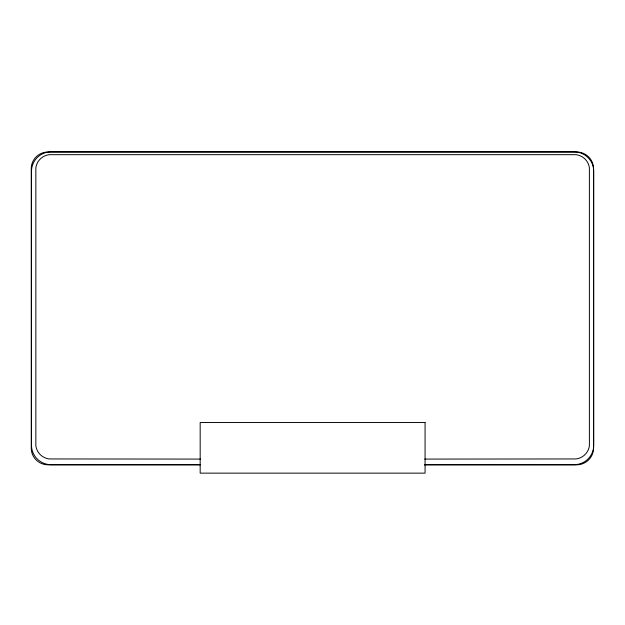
<?xml version="1.0" encoding="UTF-8"?>
<svg xmlns="http://www.w3.org/2000/svg" width="625" height="625" viewBox="0 0 625 625"><rect width="100%" height="100%" fill="white"/><g stroke="black" fill="none" stroke-linecap="round" stroke-linejoin="round"><path stroke-width="0.94" d="M200.492 459.086L49.156 458.945A15.453 15.219 0 0 1 35.852 445.844L35.852 167.781A15.453 15.219 0 0 1 49.156 154.68L576.086 154.68A15.453 15.219 0 0 1 589.391 167.781L589.391 445.844A15.453 15.219 0 0 1 576.086 458.945L424.75 459.086M200.43 464.703L51.172 464.703A19.68 19.383 0 0 1 31.492 445.328L31.492 171.234A19.68 19.383 0 0 1 51.172 151.859L574.07 151.859A19.68 19.383 0 0 1 593.75 171.234L593.75 445.328A19.68 19.383 0 0 1 574.07 464.703L424.812 464.703M200.023 464.836L48.117 464.836A16.867 16.609 0 0 1 31.25 448.219L31.25 168.594A16.867 16.609 0 0 1 48.117 151.984L576.641 151.984A16.867 16.609 0 0 1 593.508 168.594L593.508 448.219A16.867 16.609 0 0 1 576.641 464.836L424.43 464.836M425.07 422.539L200.172 422.539L200.172 473.141L425.07 473.141L425.07 422.539"/></g></svg>
